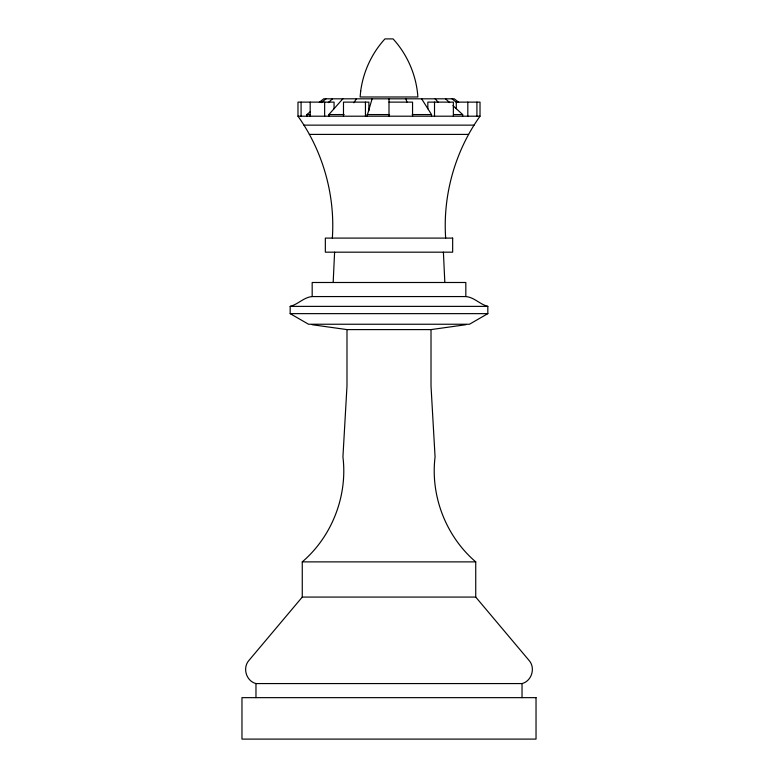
<?xml version="1.0" encoding="UTF-8"?>
<svg xmlns="http://www.w3.org/2000/svg" width="778" height="778" viewBox="0 0 778 778"><rect width="100%" height="100%" fill="white"/><g stroke="black" fill="none" stroke-linecap="round" stroke-linejoin="round"><path stroke-width="1.17" d="M332.342 238.097C335.279 195.113 322.967 151.321 297.984 116.204L297.984 102.122L334.063 102.122L334.063 108.706M333.169 282.492L334.598 252.179M366.992 116.204L372.108 98.816M456.278 108.706L456.278 102.122L480.016 102.122L480.016 116.204C455.033 151.321 442.721 195.113 445.658 238.097M353.883 102.764L356.363 98.816M312.173 324.718L346.988 329.6L346.988 385.917L342.933 456.949C347.727 495.829 332.06 536.412 302.263 561.881L302.263 597.076L248.97 660.396C242.25 667.835 246.227 681.12 255.972 683.57L522.028 683.57C531.773 681.12 535.75 667.835 529.03 660.396L475.737 597.076L475.737 561.881C445.94 536.412 430.273 495.829 435.067 456.949L431.012 385.917L431.012 329.6L465.828 324.718M328.861 116.204L328.861 114.561L342.845 98.816M328.335 102.618L332.469 98.816M306.853 116.204L306.853 114.561L310.403 111.633M321.333 102.618L325.943 98.816M319.291 102.346L323.726 98.816L454.274 98.816L458.709 102.346M487.825 313.641L469.455 324.241L308.545 324.241L290.175 313.641L290.175 306.376C298.139 304.344 303.906 297.196 312.173 296.564L465.828 296.564C474.094 297.196 479.861 304.344 487.825 306.376L487.825 313.641L290.175 313.641M389 102.122L412.554 102.122L412.554 116.204M306.853 114.561L310.49 114.561M328.861 114.561L344.129 114.561M366.992 114.561L389 114.561M412.223 114.561L431.527 114.561L431.527 116.204M453.642 114.561L462.657 114.561L462.657 116.204M297.984 116.204L480.016 116.204M303.955 125.141L474.045 125.141M309.401 134.409L468.599 134.409M290.175 306.376L487.825 306.376M346.988 329.6L431.012 329.6M302.263 561.881L475.737 561.881M302.263 597.076L475.737 597.076M452.057 98.816L456.667 102.618M445.531 98.816L449.665 102.618M452.971 105.662L462.657 114.561M435.155 98.816L438.345 102.414M421.637 98.816L431.527 114.561M405.892 98.816L406.962 102.112M443.402 252.179L444.831 282.492M522.028 683.57L522.028 697.652M476.914 102.122L476.914 116.204M467.821 102.122L467.821 116.204M465.828 296.564L465.828 282.492L312.173 282.492L312.173 296.564M453.36 116.204L453.36 102.122L427.842 102.122L427.842 108.706M434.513 102.122L434.513 116.204M389 98.816L389 116.204M368.889 110.846L368.889 102.122L343.487 102.122L343.487 116.204M365.446 102.122L365.446 116.204M324.64 102.122L324.64 116.204M310.179 102.122L310.179 116.204M301.086 102.122L301.086 116.204M255.972 683.57L255.972 697.652M360.691 91.152L360.117 96.987L417.883 96.987C416.434 75.554 407.565 54.752 393.065 38.9L384.935 38.9C371.767 53.312 363.209 71.8 360.691 91.152M452.66 238.097L325.34 238.097L325.34 252.179L452.66 252.179L452.66 238.097M536.032 697.652L241.968 697.652L241.968 739.1L536.032 739.1L536.032 697.652"/></g></svg>
